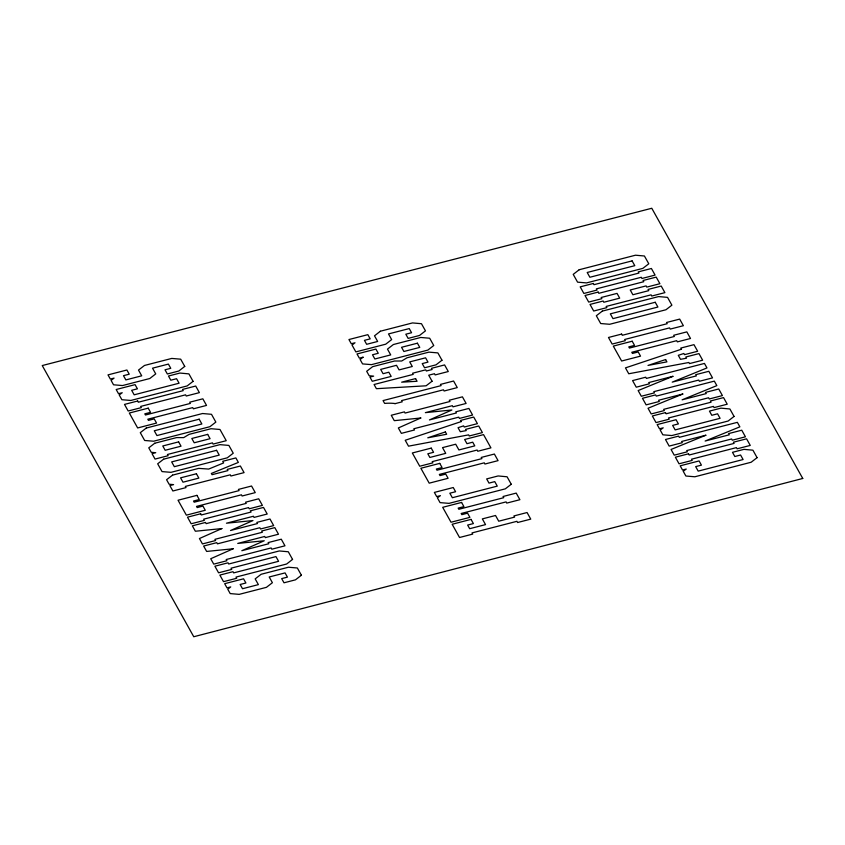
<?xml version="1.0" encoding="UTF-8"?>
<svg xmlns="http://www.w3.org/2000/svg" width="845" height="845" viewBox="0 0 845 845"><rect width="100%" height="100%" fill="white"/><g stroke="black" fill="none" stroke-linecap="round" stroke-linejoin="round"><path stroke-width="1.27" d="M394.953 403.688L402.252 401.808L401.576 400.604L443.456 389.798L444.121 391.003L457.261 387.601L453.585 381.021L440.446 384.412L441.111 385.616L383.06 400.593L384.623 403.392A29.142 9.876 -12.5 0 1 395.164 403.561M363.065 357.203L360.107 359.526L362.568 363.91L371.525 364.639L427.813 350.115L433.749 345.51L429.682 338.232L420.747 337.461L393.369 344.528L387.485 349.122L390.717 354.9L374.853 358.988L372.497 354.773L378.254 353.284L375.898 349.08L357.002 353.96L359.357 358.164L363.065 357.203M184.738 366.413L178.813 371.029L167.352 373.986L165.007 369.804L170.764 368.314L168.398 364.089L152.533 368.177L155.733 373.902L149.766 378.528L122.525 385.552L113.536 384.792L111.096 380.408L114.064 378.106L110.346 379.067L108.002 374.884L126.898 370.004L129.243 374.187L123.486 375.676L125.852 379.912L141.717 375.814L138.506 370.068L144.484 365.462L171.767 358.428L180.693 359.178L184.738 366.413M380.387 331.219L374.504 335.814L377.662 341.464L366.645 344.306L364.438 340.345L370.195 338.856L367.839 334.662L348.943 339.532L351.288 343.735L355.006 342.774L352.038 345.077L355.851 351.9L385.721 344.19L391.657 339.595L388.489 333.933L409.255 328.578L411.568 332.729L405.811 334.208L408.146 338.401L419.521 335.465L425.468 330.87L421.465 323.709L412.518 322.927L380.387 331.219M301.401 575.223L295.475 579.839L284.015 582.796L281.67 578.614L287.427 577.124L285.061 572.899L269.196 576.987L272.396 582.712L266.428 587.338L239.188 594.362L230.199 593.591L227.759 589.218L230.727 586.916L227.009 587.877L224.664 583.694L243.561 578.814L245.906 582.997L240.149 584.486L242.515 588.722L258.38 584.624L255.169 578.878L261.147 574.273L288.43 567.238L297.355 567.988L301.401 575.223M146.259 428.045L140.291 432.672L144.653 440.477L153.621 441.217L209.909 426.693L215.845 422.099L211.493 414.303L202.546 413.522L146.259 428.045M163.655 459.162L157.677 463.799L162.039 471.594L171.007 472.334L227.294 457.81L233.241 453.216L228.879 445.421L219.943 444.639L163.655 459.162M579.195 269.735L573.227 274.371L577.579 282.167L586.546 282.906L642.834 268.383L648.78 263.788L644.418 255.993L635.482 255.211L579.195 269.735M602.305 311.108L596.338 315.745L600.7 323.54L609.668 324.279L665.955 309.756L671.891 305.172L667.539 297.366L658.593 296.584L602.305 311.108M292.56 559.411L286.635 564.016L236.008 577.082L236.684 578.276L223.534 581.666L219.858 575.086L232.998 571.695L233.674 572.889L278.586 561.302L275.956 556.601L231.044 568.199L231.72 569.414L218.58 572.804L214.894 566.203L228.034 562.812L228.71 564.006L279.283 550.951L288.293 551.764L292.56 559.411M193.082 381.349L187.136 385.933L130.848 400.456L121.881 399.717L119.219 394.953L122.229 392.735L118.522 393.696L116.177 389.513L135.073 384.633L137.418 388.816L131.662 390.305L134.175 394.816L179.087 383.218L176.573 378.718L170.817 380.197L168.472 376.014L179.943 373.057L188.91 373.881L193.082 381.349M441.977 360.234L436.041 364.829L424.57 367.786L422.225 363.603L427.982 362.114L425.584 357.815L409.719 361.903L412.286 366.498L399.093 369.899L396.527 365.304L380.672 369.402L383.07 373.701L388.827 372.222L391.172 376.405L372.265 381.285L369.93 377.092L373.648 376.141L369.17 375.74L366.677 371.272L372.656 366.656L394.541 361.016L401.692 361.005L407.005 357.794L428.943 352.133L437.879 352.904L441.977 360.234M511.257 484.248L505.321 488.843L449.033 503.366L440.065 502.627L437.404 497.853L440.414 495.645L436.696 496.596L434.362 492.413L453.258 487.533L455.592 491.727L449.836 493.205L452.36 497.716L497.272 486.128L494.758 481.618L489.001 483.108L486.657 478.914L498.127 475.957L507.084 476.781L511.257 484.248M734.062 416.437L728.126 421.032L671.838 435.555L662.86 434.816L660.198 430.052L663.219 427.834L659.501 428.795L657.156 424.602L676.063 419.722L678.398 423.915L672.641 425.394L675.155 429.904L720.077 418.317L717.553 413.807L711.796 415.296L709.462 411.103L720.922 408.146L729.89 408.969L734.062 416.437M757.088 457.652L751.152 462.247L694.865 476.77L685.886 476.031L683.225 471.267L686.246 469.049L682.528 470.01L680.183 465.817L699.09 460.937L701.424 465.13L695.667 466.62L698.192 471.119L743.104 459.532L740.579 455.022L734.823 456.511L732.488 452.318L743.949 449.36L752.916 450.184L757.088 457.652M154.751 443.234L148.773 447.85L151.266 452.318L155.744 452.709L152.026 453.67L155.047 459.078L168.144 455.698L167.458 454.483L212.422 442.875L213.098 444.09L226.238 440.699L219.975 429.482L211.039 428.711L189.1 434.372L183.703 437.615L176.637 437.583L154.751 443.234M172.57 475.122L166.581 479.728L169.095 484.227L173.574 484.629L169.856 485.59L172.876 490.987L186.016 487.597L185.351 486.403L230.262 474.805L230.928 476.01L244.078 472.619L240.381 466.017L227.242 469.408L227.918 470.602L212.053 474.7L211.356 473.453L238.364 462.405L235.861 457.916L222.721 461.307L223.629 462.933L208.694 469.07L198.712 468.373L172.57 475.122M432.07 381.222L426.081 385.806L376.405 388.689L374.071 384.507L413.226 374.398L412.571 373.226L425.711 369.835L426.366 371.008L432.122 369.518L431.457 368.325L444.597 364.934L448.283 371.536L435.143 374.926L434.467 373.712L428.711 375.201L432.07 381.222M420.789 418L398.344 427.961L401.364 433.358L414.504 429.968L413.828 428.753L458.74 417.166L459.448 418.423L472.587 415.032L468.901 408.431L455.761 411.821L456.406 412.973L429.44 419.933L451.874 409.983L425.362 412.645L452.328 405.684L452.973 406.836L466.113 403.445L462.426 396.844L449.286 400.245L449.984 401.481L405.072 413.068L404.396 411.874L391.256 415.265L394.277 420.662L420.789 418M221.876 528.579L199.431 538.529L202.451 543.937L215.591 540.536L214.915 539.332L259.827 527.734L260.535 528.991L273.674 525.601L269.988 518.999L256.848 522.39L257.493 523.551L230.527 530.512L252.961 520.552L226.449 523.213L253.415 516.253L254.06 517.415L267.21 514.024L263.513 507.422L250.373 510.813L251.071 512.049L206.159 523.646L205.483 522.442L192.343 525.833L195.364 531.241L221.876 528.579M233.167 548.775L210.722 558.735L213.743 564.133L226.882 560.742L226.206 559.527L271.118 547.94L271.826 549.197L284.966 545.807L281.279 539.205L268.129 542.596L268.784 543.747L241.818 550.708L264.253 540.758L237.741 543.419L264.707 536.459L265.351 537.61L278.491 534.22L274.805 527.618L261.665 531.019L262.362 532.255L217.44 543.842L216.774 542.648L203.634 546.039L206.645 551.436L233.167 548.775M672.916 376.331L638.144 390.559L641.323 396.252L654.463 392.862L653.798 391.668L698.709 380.07L699.385 381.285L712.525 377.895L708.839 371.293L695.699 374.684L696.375 375.898L672.219 382.13L706.959 367.934L704.455 363.434L646.393 378.423L645.717 377.208L632.578 380.599L636.253 387.19L649.393 383.788L648.717 382.584L672.916 376.331M682.802 394.024L648.03 408.251L651.21 413.944L664.35 410.554L663.674 409.35L708.596 397.763L709.272 398.977L722.412 395.587L718.725 388.985L705.586 392.376L706.262 393.59L682.105 399.822L716.845 385.616L714.331 381.127L656.28 396.115L655.604 394.9L642.453 398.291L646.14 404.871L659.28 401.481L658.604 400.266L682.802 394.024M705.828 435.238L671.057 449.466L674.236 455.159L687.376 451.769L686.71 450.575L731.622 438.977L732.298 440.192L745.438 436.802L741.752 430.2L728.612 433.591L729.288 434.805L705.131 441.037L739.871 426.841L737.368 422.342L679.306 437.33L678.63 436.115L665.49 439.506L669.166 446.097L682.306 442.695L681.63 441.491L705.828 435.238M461.212 421.581L405.22 440.266L408.515 446.16L468.637 434.869L469.26 435.978L482.4 432.587L478.714 425.996L465.574 429.387L466.25 430.591L460.293 431.721L458.043 427.707L463.599 425.859L464.264 427.042L477.404 423.651L473.718 417.05L460.578 420.44L461.212 421.581M681.461 349.196L625.469 367.881L628.754 373.765L688.876 362.484L689.499 363.593L702.649 360.202L698.952 353.601L685.813 356.991L686.489 358.206L680.531 359.336L678.292 355.322L683.848 353.474L684.503 354.657L697.653 351.266L693.967 344.665L680.816 348.055L681.461 349.196M445.368 431.932L427.76 437.816L446.667 434.256L445.368 431.932M665.617 359.547L648.009 365.431L666.916 361.871L665.617 359.547M802.75 478.471L193.758 636.739L42.25 365.558L651.78 208.261L802.75 478.471M632.113 260.883L587.201 272.481L589.873 277.255L634.785 265.668L632.113 260.883M137.65 401.016L124.5 404.417L128.186 411.008L141.337 407.617L140.661 406.424L185.573 394.826L186.249 396.03L199.388 392.64L195.702 386.038L182.562 389.429L183.228 390.633L138.316 402.22L137.65 401.016M593.348 283.466L580.198 286.856L583.884 293.458L597.035 290.067L596.359 288.874L641.27 277.276L641.946 278.48L655.086 275.09L651.4 268.488L638.26 271.879L638.926 273.072L594.014 284.67L593.348 283.466M148.224 408.156L129.317 413.036L137.65 427.95L156.557 423.07L154.212 418.888L148.456 420.377L147.801 419.204L192.713 407.607L193.389 408.811L206.529 405.42L202.842 398.819L189.702 402.209L190.368 403.414L145.456 415.001L144.801 413.828L150.558 412.349L148.224 408.156M598.165 292.085L585.015 295.486L588.701 302.077L601.851 298.686L601.175 297.493L617.04 293.395L619.691 298.148L603.837 302.246L603.161 301.031L590.011 304.422L593.697 311.023L606.847 307.633L606.171 306.429L651.083 294.842L651.759 296.035L664.899 292.645L661.212 286.043L648.073 289.434L648.749 290.648L632.884 294.747L630.233 289.993L646.098 285.895L646.763 287.099L659.903 283.709L656.216 277.107L643.077 280.498L643.753 281.712L598.841 293.299L598.165 292.085M417.419 343.197L401.555 347.284L403.899 351.488L419.764 347.401L417.419 343.197M199.188 419.194L154.276 430.781L156.948 435.566L201.86 423.979L199.188 419.194M655.234 302.267L610.322 313.854L612.995 318.628L657.906 307.041L655.234 302.267M415.571 378.592L401.65 382.183L417.071 381.275L415.571 378.592M178.622 441.882L162.768 445.98L165.166 450.279L181.031 446.192L178.622 441.882M207.68 434.383L191.815 438.481L194.223 442.78L210.078 438.692L207.68 434.383M621.624 334.081L608.485 337.482L612.171 344.073L625.311 340.683L624.645 339.489L669.557 327.892L670.222 329.096L683.373 325.705L679.686 319.104L666.536 322.494L667.212 323.698L622.29 335.285L621.624 334.081M632.197 341.222L613.301 346.101L621.635 361.016L640.531 356.136L638.197 351.953L632.44 353.432L631.785 352.27L676.697 340.672L677.363 341.876L690.513 338.486L686.827 331.884L673.676 335.275L674.352 336.479L629.44 348.066L628.786 346.894L634.542 345.404L632.197 341.222M216.573 450.311L171.662 461.909L174.334 466.683L219.246 455.096L216.573 450.311M196.431 473.76L180.566 477.847L182.995 482.199L198.86 478.101L196.431 473.76M196.938 495.35L178.041 500.229L186.375 515.154L205.272 510.274L202.927 506.081L197.181 507.57L196.526 506.398L241.438 494.811L242.103 496.004L255.253 492.614L251.556 486.012L238.417 489.413L239.082 490.607L194.17 502.194L193.526 501.032L199.272 499.543L196.938 495.35M431.225 448.114L412.328 452.983L419.733 466.229L432.872 462.838L432.207 461.645L477.119 450.047L477.784 451.251L490.924 447.861L483.53 434.615L464.634 439.495L466.968 443.678L472.725 442.188L474.774 445.864L458.909 449.952L455.708 444.216L442.526 447.628L445.727 453.353L429.862 457.451L427.813 453.786L433.57 452.297L431.225 448.114M200.645 513.781L187.505 517.172L191.192 523.773L204.332 520.383L203.666 519.179L248.578 507.591L249.243 508.785L262.394 505.394L258.697 498.793L245.557 502.194L246.233 503.388L201.311 514.975L200.645 513.781M439.759 463.377L420.863 468.257L429.197 483.171L448.093 478.291L445.748 474.108L439.991 475.587L439.347 474.425L484.259 462.828L484.924 464.032L498.064 460.641L494.378 454.04L481.238 457.43L481.903 458.624L436.992 470.221L436.337 469.049L442.093 467.56L439.759 463.377M665.49 412.592L652.34 415.983L656.026 422.584L669.177 419.194L668.501 417.99L713.412 406.403L714.088 407.596L727.228 404.206L723.542 397.604L710.402 400.995L711.067 402.199L666.156 413.786L665.49 412.592M461.581 502.437L442.685 507.317L451.019 522.231L469.915 517.362L467.581 513.168L461.824 514.658L461.169 513.485L506.081 501.898L506.746 503.092L519.897 499.701L516.211 493.1L503.06 496.49L503.736 497.694L458.824 509.281L458.17 508.109L463.926 506.63L461.581 502.437M688.517 453.807L675.366 457.198L679.053 463.799L692.203 460.409L691.527 459.205L736.439 447.618L737.115 448.811L750.254 445.421L746.568 438.819L733.428 442.21L734.094 443.414L689.182 455.001L688.517 453.807M471.045 519.379L452.149 524.259L459.543 537.494L472.693 534.103L472.017 532.91L516.929 521.312L517.605 522.516L530.745 519.126L527.069 512.535L513.929 515.936L514.584 517.119L498.719 521.207L495.529 515.492L482.337 518.893L485.537 524.608L469.672 528.706L467.644 525.062L473.39 523.583L471.045 519.379"/></g></svg>
